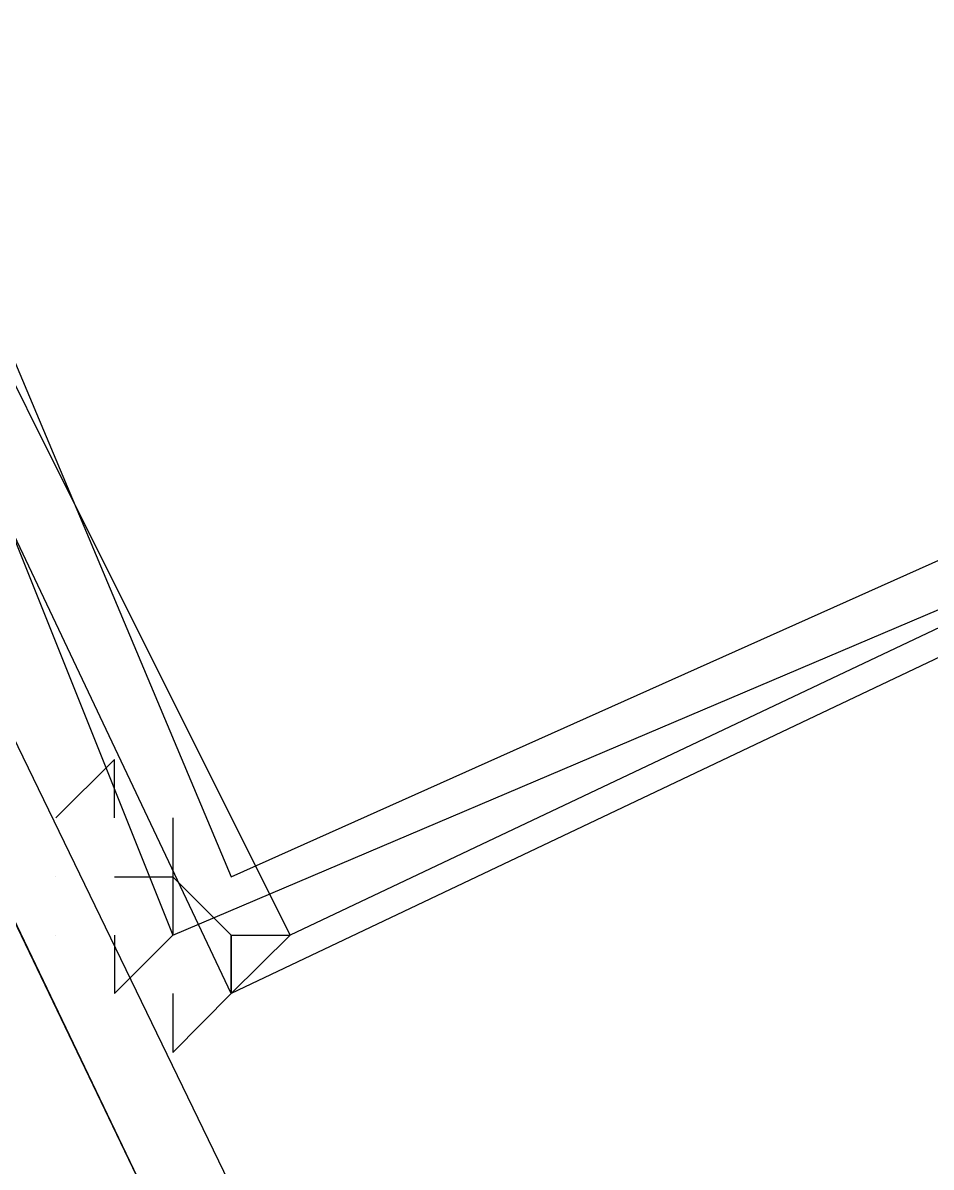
# Model space of a CAD drawing. Header units: feet. Extents: x -84 to 198, y -22 to 181.
# Drawn here: x 19.4458 to 19.6528, y 35.5383 to 35.7989 of the extents above; entities that cross this region are included whole.
import ezdxf

# ---------------------------------------------------------------- set-up
doc = ezdxf.new("R2010")
doc.units = ezdxf.units.FT
doc.layers.add('A-LINEA', color=7, linetype='CONTINUOUS')

msp = doc.modelspace()

# ---------------------------------------------------------------- linework, layer by layer
at = {"layer": 'A-LINEA'}
msp.add_line((19.4533, 35.6044), (19.4533, 35.6044), dxfattribs=at)
msp.add_line((19.4533, 35.6044), (19.4533, 35.6044), dxfattribs=at)
for points in [[(20.0133, 35.8178), (19.9067, 36.0978), (19.3733, 35.8578), (19.48, 35.5911), (20.0133, 35.8178)], [(20.0133, 35.8178), (19.9067, 36.0978), (19.3733, 35.8578), (19.48, 35.5911), (20.0133, 35.8178)], [(19.8933, 36.0844), (20.0267, 35.8311), (19.4933, 35.5778), (19.3733, 35.8311), (19.8933, 36.0844)], [(19.8933, 36.0844), (20.0267, 35.8311), (19.4933, 35.5778), (19.3733, 35.8311), (19.8933, 36.0844)], [(20, 35.8311), (19.8933, 36.0844), (19.3867, 35.8578), (19.4933, 35.6044), (20, 35.8311)], [(20, 35.8311), (19.8933, 36.0844), (19.3867, 35.8578), (19.4933, 35.6044), (20, 35.8311)], [(19.8933, 36.0711), (20.0133, 35.8311), (19.5067, 35.5911), (19.3867, 35.8311), (19.8933, 36.0711)], [(19.8933, 36.0711), (20.0133, 35.8311), (19.5067, 35.5911), (19.3867, 35.8311), (19.8933, 36.0711)], [(19.4133, 35.6578), (21.12, 32.1111), (21.1333, 32.1111), (21.1467, 32.1244), (19.4267, 35.6711), (19.4133, 35.6578)], [(19.4133, 35.6578), (21.12, 32.1111), (21.1333, 32.1111), (21.1467, 32.1244), (19.4267, 35.6711), (19.4133, 35.6578)], [(19.3867, 35.6444), (21.1067, 32.0978), (21.12, 32.0978), (21.12, 32.1111), (19.4133, 35.6578), (19.4, 35.6578), (19.3867, 35.6578), (19.3867, 35.6444)], [(19.3867, 35.6444), (21.1067, 32.0978), (21.12, 32.0978), (21.12, 32.1111), (19.4133, 35.6578), (19.4, 35.6578), (19.3867, 35.6578), (19.3867, 35.6444)], [(19.4667, 35.6178), (19.4667, 35.6311), (19.4667, 35.6311), (19.4533, 35.6178), (19.4533, 35.6178), (19.4533, 35.6178)], [(19.4667, 35.6178), (19.4667, 35.6311), (19.4667, 35.6311), (19.4533, 35.6178), (19.4533, 35.6178), (19.4533, 35.6178)], [(19.48, 35.6178), (19.48, 35.6178), (19.48, 35.6178), (19.48, 35.6178), (19.48, 35.6178), (19.48, 35.6178), (19.48, 35.6178)], [(19.48, 35.6178), (19.48, 35.6044), (19.48, 35.6044), (19.48, 35.6044), (19.48, 35.6044)], [(19.48, 35.6178), (19.48, 35.6178), (19.48, 35.6178), (19.48, 35.6178), (19.48, 35.6178), (19.48, 35.6178), (19.48, 35.6178)], [(19.48, 35.6178), (19.48, 35.6044), (19.48, 35.6044), (19.48, 35.6044), (19.48, 35.6044)], [(19.4533, 35.6044), (19.4533, 35.6044), (19.4533, 35.6044)], [(19.4533, 35.6044), (19.4533, 35.6044), (19.4533, 35.6044)], [(19.4667, 35.6044), (19.48, 35.6044), (19.48, 35.6044), (19.4933, 35.5911), (19.4933, 35.5911), (19.4933, 35.5911), (19.4933, 35.5911), (19.4933, 35.5911), (19.4933, 35.5911), (19.5067, 35.5911)], [(19.48, 35.6044), (19.48, 35.6044), (19.48, 35.6044), (19.48, 35.6044), (19.48, 35.6044), (19.48, 35.6044), (19.48, 35.5911), (19.48, 35.5911), (19.4667, 35.5778), (19.4667, 35.5778)], [(19.4667, 35.6044), (19.48, 35.6044), (19.48, 35.6044), (19.4933, 35.5911), (19.4933, 35.5911), (19.4933, 35.5911), (19.4933, 35.5911), (19.4933, 35.5911), (19.4933, 35.5911), (19.5067, 35.5911)], [(19.48, 35.6044), (19.48, 35.6044), (19.48, 35.6044), (19.48, 35.6044), (19.48, 35.6044), (19.48, 35.6044), (19.48, 35.5911), (19.48, 35.5911), (19.4667, 35.5778), (19.4667, 35.5778)], [(19.4533, 35.5911), (19.4533, 35.5911), (19.4533, 35.5911)], [(19.4533, 35.5911), (19.4533, 35.5911), (19.4533, 35.5911)], [(19.4667, 35.5911), (19.4667, 35.5778), (19.4667, 35.5778)], [(19.4667, 35.5911), (19.4667, 35.5911), (19.4667, 35.5911), (19.4667, 35.5911)], [(19.4667, 35.5911), (19.4667, 35.5778), (19.4667, 35.5778)], [(19.4667, 35.5911), (19.4667, 35.5911), (19.4667, 35.5911), (19.4667, 35.5911)], [(19.48, 35.5778), (19.48, 35.5644), (19.48, 35.5644), (19.48, 35.5644), (19.4933, 35.5778), (19.4933, 35.5778), (19.4933, 35.5778), (19.4933, 35.5778), (19.4933, 35.5911), (19.4933, 35.5778), (19.5067, 35.5911), (19.5067, 35.5911)], [(19.48, 35.5778), (19.48, 35.5644), (19.48, 35.5644), (19.48, 35.5644), (19.4933, 35.5778), (19.4933, 35.5778), (19.4933, 35.5778), (19.4933, 35.5778), (19.4933, 35.5911), (19.4933, 35.5778), (19.5067, 35.5911), (19.5067, 35.5911)]]:
    msp.add_lwpolyline(points, dxfattribs=at)
msp.add_lwpolyline([(19.4933, 35.5911), (19.4933, 35.5911), (19.4933, 35.5911), (19.4933, 35.5911)], close=True, dxfattribs=at)
msp.add_lwpolyline([(19.4933, 35.5911), (19.4933, 35.5911), (19.4933, 35.5911), (19.4933, 35.5911)], close=True, dxfattribs=at)

doc.saveas('drawing.dxf')
